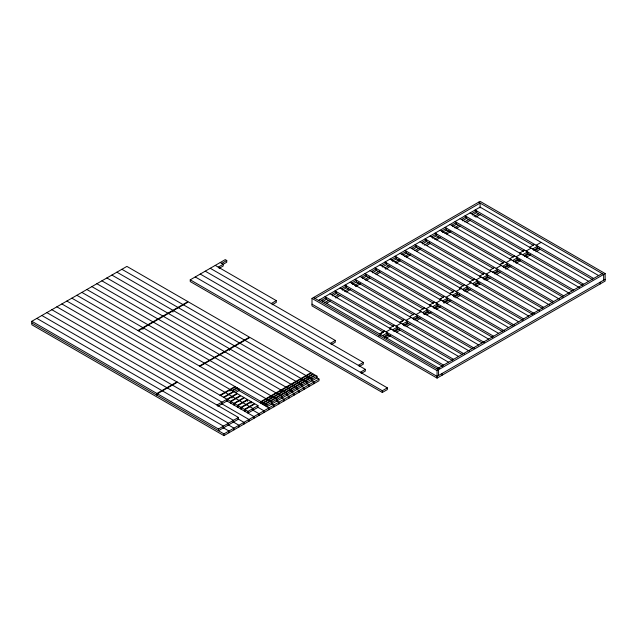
<?xml version="1.0" encoding="UTF-8"?>
<svg xmlns="http://www.w3.org/2000/svg" width="637" height="637" viewBox="0 0 637 637"><rect width="100%" height="100%" fill="white"/><g stroke="black" fill="none" stroke-linecap="round" stroke-linejoin="round"><path stroke-width="0.96" d="M316.406 377.542L318.994 379.039L318.994 380.767L223.945 435.644L31.85 324.743L31.85 321.271L126.898 266.401L187.923 301.635L137.903 330.515M195.24 276.944L387.336 387.853L387.336 389.581L382.335 392.472L190.24 281.57L190.24 279.834L225.259 259.617L226.756 260.485L226.756 262.221L218.252 267.126M221.756 263.376L226.756 260.485M219.088 268.376L223.253 265.971L223.253 264.244L220.251 262.508M138.404 330.802L188.425 301.922L249.457 337.156L199.429 366.036M271.282 303.515L276.283 300.632L276.283 302.36L272.11 304.773M312.003 298.395L480.091 201.356L605.15 273.56L605.15 281.068L437.07 378.107L312.003 305.903L312.003 298.395L437.07 370.599L605.15 273.56M315.004 298.395L480.091 203.092L480.091 207.901M199.93 366.331L249.959 337.451L310.983 372.685L260.963 401.565L76.87 295.281M31.85 321.271L156.909 393.475L176.919 381.921M318.341 300.513L480.091 207.129L598.708 275.614M157.411 395.497L157.411 393.77L177.42 382.216M321.51 300.417L326.51 297.535L326.51 299.263L322.346 301.667M331.519 294.644L336.519 291.754L336.519 293.49L332.347 295.894M341.52 288.864L346.52 285.981L346.52 287.709L342.356 290.122M351.528 283.091L356.529 280.2L356.529 281.936L352.357 284.341M361.529 277.318L366.53 274.428L366.53 276.155L362.365 278.568M371.538 271.537L376.539 268.647L376.539 270.383L372.366 272.787M381.539 265.764L386.54 262.874L386.54 264.61L382.375 267.014M391.548 259.984L396.548 257.101L396.548 258.829L392.376 261.234M401.549 254.211L406.549 251.32L406.549 253.056L403.221 254.983M411.558 248.43L416.558 245.548L416.558 247.275L413.222 249.202M421.559 242.657L426.559 239.767L426.559 241.503L422.395 243.907M431.567 236.876L436.568 233.994L436.568 235.722L432.396 238.134M441.568 231.104L446.569 228.213L446.569 229.949L442.404 232.354M451.577 225.331L456.578 222.44L456.578 224.176L452.405 226.581M461.578 219.55L466.579 216.66L466.579 218.395L462.414 220.8M471.587 213.777L476.587 210.887L476.587 212.623L472.415 215.027M324.591 302.686L328.883 300.202M334.895 296.731L338.335 294.748M344.346 291.276L348.646 288.8M354.658 285.328L358.95 282.844M364.969 279.372L369.261 276.896M375.273 273.424L379.572 270.94M384.724 267.962L389.024 265.486M395.036 262.014L399.335 259.53M404.487 256.56L408.779 254.075M414.798 250.604L419.09 248.127M424.25 245.149L429.402 242.171M434.553 239.193L438.853 236.717M444.865 233.246L449.157 230.761M454.316 227.791L458.608 225.307M464.628 221.835L468.92 219.359M474.071 216.381L478.371 213.905M326.303 303.427L330.603 300.951M335.755 297.973L340.054 295.488M346.066 292.017L350.366 289.54M355.518 286.562L360.669 283.584M365.829 280.614L370.121 278.13M376.133 274.658L380.432 272.182M385.584 269.204L389.884 266.72M395.895 263.248L400.187 260.772M406.207 257.3L410.499 254.816M416.51 251.344L420.81 248.868M426.822 245.396L430.262 243.414M436.273 239.942L440.573 237.458M446.585 233.986L450.877 231.51M456.036 228.532L460.328 226.047M466.34 222.576L470.639 220.099M475.791 217.121L480.091 214.645M219.94 395.211L234.949 386.548M220.442 395.497L235.451 386.834M231.948 390.592L236.948 387.702M232.449 390.879L237.45 387.989M223.444 397.233L233.453 391.452M223.945 397.52L238.955 388.857L238.955 390.592L235.618 392.511M216.938 405.028L236.948 393.475L230.451 389.725M227.449 399.542L237.45 393.77L240.452 395.497L230.451 401.278L227.449 399.542L227.449 401.278M217.774 406.279L226.947 400.984L226.947 399.256L61.869 303.945M330.308 343.375L335.309 340.484L335.309 342.22L331.144 344.625M230.944 401.565L240.953 395.784L243.955 397.52L233.946 403.301L230.944 401.565L230.944 403.301M234.448 405.315L234.448 403.587L244.457 397.807L247.459 399.542L247.459 401.278M234.448 403.587L237.45 405.315L247.459 399.542M237.951 407.338L237.951 405.61L247.952 399.829L250.954 401.565L250.954 403.301M237.951 405.61L240.953 407.338L250.954 401.565M241.455 407.632L251.456 401.851L254.458 403.587L244.457 409.36L241.455 407.632L241.455 409.36M244.95 411.383L244.95 409.647L254.959 403.874L257.961 405.61L257.961 407.338L247.952 413.118L247.952 411.383L257.961 405.61M261.465 401.851L311.485 372.971L312.99 373.839L262.962 402.719L261.465 401.851L261.465 403.587M379.541 333.923L384.541 331.033M389.541 328.143L394.55 325.26M399.55 322.37L404.551 319.479M409.551 316.589L414.56 313.707M419.56 310.816L424.561 307.926M429.561 305.043L434.569 302.153M439.57 299.263L444.57 296.372M449.571 293.49L454.579 290.599M459.58 287.709L464.58 284.827M469.58 281.936L474.589 279.046M479.589 276.155L484.59 273.273M489.59 270.383L494.599 267.492M499.599 264.61L504.6 261.719M509.6 258.829L514.608 255.939M519.609 253.056L524.609 250.166M529.61 247.275L534.618 244.393M381.332 333.462L383.052 332.474M401.095 322.051L402.815 321.064M439.753 299.732L441.473 298.745M451.784 292.789L453.496 291.802M459.516 288.33L461.228 287.335M501.614 264.021L503.326 263.033M378.537 336.232L381.037 334.791M386.046 331.901L391.046 329.01M396.047 326.12L401.047 323.238M406.056 320.347L411.056 317.457M416.057 314.574L421.057 311.684M426.065 308.794L431.066 305.903M436.066 303.021L441.067 300.131M446.075 297.24L451.076 294.358M456.076 291.467L461.077 288.577M466.085 285.687L471.085 282.804M476.086 279.914L481.086 277.023M486.095 274.141L491.095 271.251M496.096 268.36L501.096 265.47M506.104 262.587L511.105 259.697M516.105 256.807L521.106 253.924M526.114 251.034L531.115 248.143M536.115 245.253L541.116 242.371M218.443 429.004L238.453 417.45L238.453 419.178L218.443 430.731L218.443 429.004L157.411 393.77M263.463 403.006L313.492 374.126L314.989 374.994L264.96 403.874L263.463 403.006L263.463 404.742M382.542 335.651L387.543 332.769L387.543 334.497L384.207 336.424M392.543 329.878L397.552 326.988L397.552 328.724L393.379 331.129M402.552 324.106L407.553 321.215L407.553 322.943L403.388 325.356M412.553 318.325L417.561 315.434L417.561 317.17L413.389 319.575M422.562 312.552L427.562 309.662L427.562 311.397L423.398 313.802M432.563 306.771L437.571 303.889L437.571 305.617L433.399 308.021M442.572 300.998L447.572 298.108L447.572 299.844L443.408 302.249M452.573 295.218L457.581 292.335L457.581 294.063L453.409 296.476M462.581 289.445L467.582 286.554L467.582 288.29L463.418 290.695M472.582 283.672L477.591 280.782L477.591 282.51L473.418 284.922M482.591 277.891L487.592 275.001L487.592 276.737L483.427 279.141M492.592 272.118L497.601 269.228L497.601 270.964L494.264 272.883M502.601 266.338L507.601 263.447L507.601 265.183L503.437 267.588M512.602 260.565L517.61 257.674L517.61 259.41L513.438 261.815M522.611 254.784L527.611 251.902L527.611 253.63L524.275 255.556M532.612 249.011L537.62 246.121L537.62 247.857L533.448 250.261M265.462 405.896L265.462 404.161L315.49 375.281L316.987 376.149L316.987 377.884L266.967 406.764L266.967 405.028L316.987 376.149M384.621 337.347L388.912 334.863M394.924 331.391L399.224 328.915M404.376 325.937L408.675 323.453M414.687 319.981L418.987 317.505M424.138 314.527L428.43 312.05M434.45 308.579L438.742 306.094M443.893 303.116L449.053 300.146M454.205 297.168L459.365 294.19M464.516 291.213L468.808 288.736M474.828 285.265L479.12 282.78M484.279 279.81L488.571 277.326M494.583 273.854L498.882 271.378M504.894 267.906L509.194 265.422M515.206 261.95L519.497 259.474M524.657 256.496L528.949 254.012M534.961 250.54L539.26 248.064M386.333 338.088L390.632 335.603M396.644 332.132L400.084 330.149M406.095 326.677L410.395 324.193M416.407 320.722L420.699 318.245M426.718 314.774L431.01 312.289M436.162 309.319L440.462 306.835M446.473 303.363L450.773 300.887M455.925 297.909L460.217 295.425M466.236 291.953L470.528 289.477M475.688 286.499L479.979 284.022M485.991 280.551L490.291 278.066M496.303 274.595L500.602 272.118M505.754 269.14L510.906 266.162M516.066 263.185L520.357 260.708M526.369 257.237L530.669 254.752M535.821 251.782L540.12 249.298M31.85 323.007L223.945 433.908L318.994 379.039M358.32 365.327L363.321 362.437L363.321 364.173L359.157 366.578M360.319 372.255L365.327 369.364L365.327 371.1L361.155 373.505M190.24 279.834L382.335 390.744L387.336 387.853M437.07 368.871L602.148 273.56M605.15 279.332L437.07 376.379L312.003 304.175M478.586 202.224L603.653 274.428L603.653 280.2M475.083 210.019L593.708 278.504M475.943 212.248L533.535 245.5M536.975 247.482L592.848 279.747M470.082 212.909L588.707 281.395M465.082 215.8L583.699 284.285M465.942 218.029L523.534 251.273M526.974 253.263L582.847 285.519M460.081 218.682L579.559 287.669M455.073 221.572L573.698 290.058M455.933 223.802L513.526 257.053M516.965 259.036L571.978 290.798M450.072 224.463L569.558 293.442M445.072 227.353L563.689 295.839M445.932 229.575L503.525 262.826M506.964 264.817L562.837 297.073M440.071 230.236L559.549 299.223M435.063 233.126L553.688 301.612M435.923 235.356L493.516 268.607M496.956 270.59L552.828 302.846M430.063 236.016L549.548 304.996M425.062 238.899L543.679 307.384M425.922 241.128L483.515 274.38M486.955 276.37L542.828 308.627M420.062 241.789L539.539 310.768M415.053 244.68L534.539 313.659M415.913 246.909L473.506 280.161M477.806 282.637L532.819 314.399M410.053 247.57L528.678 316.056M405.052 250.452L523.67 318.938M405.912 252.682L463.505 285.933M466.945 287.916L522.818 320.18M400.052 253.343L518.669 321.828M395.044 256.233L514.529 325.212M395.903 258.463L453.496 291.714M456.936 293.697L512.809 325.953M390.043 259.116L508.668 327.601M385.043 262.006L504.52 330.985M386.763 264.729L443.495 297.487M446.935 299.47L502.808 331.726M380.042 264.896L498.66 333.382M375.034 267.787L493.659 336.272M375.894 270.016L433.486 303.26M436.926 305.25L492.799 337.506M370.033 270.669L488.659 339.155M365.033 273.56L484.51 342.539M365.893 275.789L423.486 309.041M426.925 311.023L481.938 342.786M360.032 276.45L478.65 344.935M355.024 279.332L474.509 348.32M356.744 282.064L413.477 314.813M416.917 316.804L471.929 348.558M350.024 282.223L469.509 351.202M345.023 285.113L464.5 354.092M345.883 287.343L403.476 320.594M406.916 322.577L461.929 354.339M340.023 288.004L458.64 356.489M335.014 290.886L453.64 359.372M335.874 293.116L393.467 326.367M396.907 328.35L452.78 360.614M330.014 293.776L448.639 362.262M325.013 296.667L443.631 365.152M325.873 298.896L383.466 332.148M386.906 334.13L442.779 366.386M320.013 299.549L439.49 368.536M313.508 297.535L438.567 369.731L438.567 375.512M215.25 265.398L276.283 300.632M210.25 268.281L335.309 340.484M205.249 271.171L363.321 362.437M200.241 274.061L365.327 369.364M121.898 269.284L182.923 304.526M183.424 304.812L244.457 340.047M244.95 340.333L305.983 375.567M306.485 375.862L307.982 376.73L307.982 378.458M308.483 377.016L309.988 377.884M310.49 378.171L311.987 379.039L311.987 380.767M311.405 380.432L313.985 381.921L313.985 383.657M116.89 272.174L177.922 307.408M178.424 307.703L239.448 342.937M239.95 343.224L300.983 378.458L300.983 380.193M301.484 378.744L302.981 379.612M303.483 379.899L304.988 380.767M305.481 381.061L306.986 381.921L306.986 383.657M306.405 383.323L308.985 384.812L308.985 386.548M111.889 275.065L172.922 310.299L172.922 312.034M173.423 310.585L234.448 345.819M234.949 346.114L295.982 381.348M296.476 381.635L297.981 382.503M298.482 382.789L299.979 383.657M300.481 383.944L301.986 384.812L301.986 386.548M301.397 386.205L303.984 387.702L303.984 389.43M106.889 277.955L167.913 313.189M168.415 313.476L229.447 348.71L229.447 350.446M229.949 348.996L290.974 384.238M291.475 384.525L292.98 385.393M293.482 385.68L294.979 386.548M295.48 386.834L296.977 387.702L296.977 389.43M296.396 389.096L298.984 390.592L298.984 392.32M101.888 280.837L162.913 316.071M163.414 316.366L224.447 351.6M224.941 351.887L285.973 387.121M286.475 387.415L287.972 388.275M288.473 388.57L289.978 389.43L289.978 391.166M290.48 389.725L291.977 390.592L291.977 392.32M291.396 391.986L293.976 393.475L293.976 395.211M96.88 283.728L157.912 318.962M158.414 319.248L219.439 354.49M219.94 354.777L280.973 390.011L280.973 391.747M281.474 390.298L282.971 391.166M283.473 391.452L284.978 392.32M285.472 392.607L286.976 393.475L286.976 395.211M286.395 394.876L288.975 396.365L288.975 398.101M91.879 286.618L152.912 321.852M153.413 322.139L214.438 357.373M214.94 357.668L275.972 392.902M276.466 393.188L277.971 394.056M278.473 394.343L279.969 395.211M280.471 395.497L281.976 396.365L281.976 398.101M281.387 397.759L283.975 399.256L283.975 400.984M86.879 289.501L147.903 324.743M148.405 325.029L209.438 360.263M209.939 360.55L270.964 395.784L270.964 397.52M271.466 396.079L272.97 396.947M273.472 397.233L274.969 398.101M275.471 398.388L276.968 399.256L276.968 400.984M276.386 400.649L278.974 402.138L278.974 403.874M81.878 292.391L142.903 327.625L142.903 329.361M143.405 327.92L204.437 363.154M204.931 363.44L265.963 398.674M266.465 398.961L267.962 399.829M268.464 400.124L269.969 400.984M270.47 401.278L271.967 402.138L271.967 403.874M271.386 403.54L273.966 405.028L273.966 406.764M265.462 404.161L266.967 405.028M238.612 390.393L268.965 407.919L268.965 409.647M71.87 298.172L229.949 389.43L229.949 391.166M257.937 407.322L263.965 410.809L263.965 412.537M66.869 301.054L224.941 392.32M225.442 392.607L228.444 394.343M228.946 394.629L231.948 396.365L231.948 398.101M232.449 396.652L235.451 398.388M235.953 398.674L238.955 400.41M239.448 400.697L242.45 402.433M242.952 402.719L245.954 404.455M246.455 404.742L249.457 406.47M249.959 406.764L252.961 408.492L252.961 410.228M252.069 409.718L258.964 413.692L258.964 415.428M244.95 409.647L247.952 411.383M226.39 400.665L253.956 416.582L253.956 418.318M56.86 306.835L221.947 402.138L221.947 403.874M221.389 403.555L248.956 419.472L248.956 421.2M51.86 309.717L238.453 417.45M237.927 418.875L243.955 422.355L243.955 424.091M46.859 312.608L171.918 384.812M172.42 385.098L233.453 420.34L233.453 422.068M232.919 421.766L238.955 425.245L238.955 426.981M41.859 315.498L166.918 387.702M167.42 387.989L228.444 423.223L228.444 424.959M227.919 424.656L233.946 428.136L233.946 429.871M36.85 318.389L161.917 390.592M162.411 390.879L223.444 426.113L223.444 427.849M222.918 427.538L228.946 431.026L228.946 432.754M600.15 282.223L600.15 283.959M442.07 373.489L442.07 375.225M437.07 370.599L437.07 378.107M382.335 390.744L382.335 392.472M264.96 403.874L264.96 405.61M262.962 402.719L262.962 404.455M260.963 401.565L260.963 403.301M244.457 409.36L244.457 411.096M240.953 407.338L240.953 409.073M237.45 405.315L237.45 407.051M233.946 403.301L233.946 405.028M230.451 401.278L230.451 403.006M223.945 433.908L223.945 435.644M156.909 393.475L156.909 395.211"/></g></svg>
